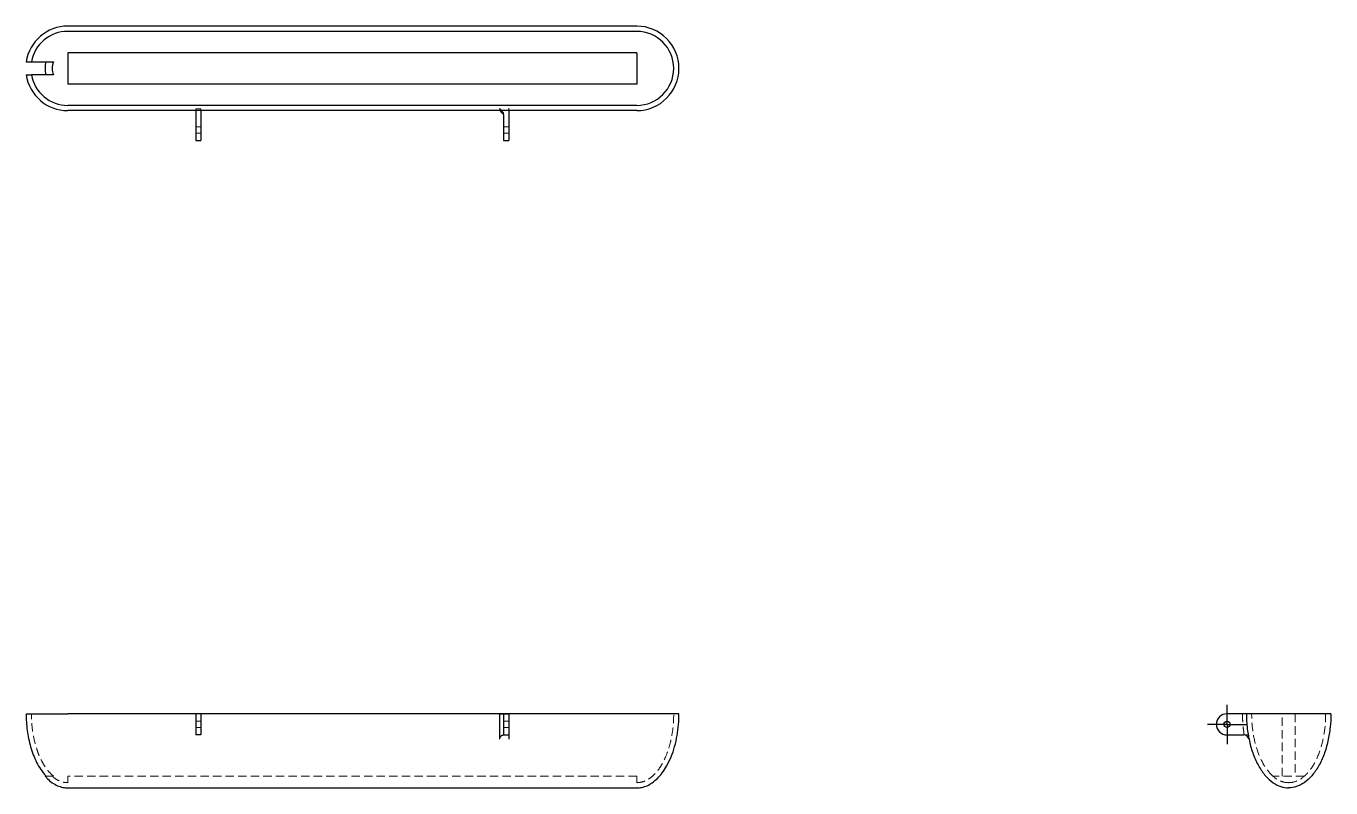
# Model space of a CAD drawing. Header units: millimetres. Extents: x 34 to 232, y 51 to 167.
import ezdxf

# ---------------------------------------------------------------- set-up
doc = ezdxf.new("R2010")
doc.units = ezdxf.units.MM
doc.linetypes.add('HIDDEN', pattern=[1.905, 1.27, -0.635])
doc.layers.add('10', color=7, linetype='Continuous')

# ---------------------------------------------------------------- blocks, each defined once
blk = doc.blocks.new('SW_CENTERMARKSYMBOL_0')
at = {"layer": '10', "color": 0}
for p, q in [((0, 2.5), (0, 2.97)), ((0, 0), (0, 2.5)), ((-2.5, 0), (-2.97, 0)), ((0, 0), (-2.5, 0)), ((0, 0), (0, -2.5)), ((0, 0), (2.5, 0)), ((2.5, 0), (2.97, 0)), ((0, -2.5), (0, -2.97))]:
    blk.add_line(p, q, dxfattribs=at)

msp = doc.modelspace()

# ---------------------------------------------------------------- linework, layer by layer
at = {"color": 7, "linetype": 'Continuous', "lineweight": 25}
for p, q in [((126.61, 166.66), (40.51, 166.66)), ((126.61, 165.87), (40.51, 165.87)), ((126.61, 162.64), (40.51, 162.64)), ((40.51, 162.64), (40.51, 157.9)), ((126.61, 162.64), (126.61, 157.9)), ((34.2, 161.26), (35, 161.26)), ((34.2, 159.28), (35, 159.28)), ((126.61, 157.9), (40.51, 157.9)), ((126.61, 154.67), (40.51, 154.67)), ((126.61, 153.88), (40.51, 153.88)), ((59.86, 153.88), (59.86, 150.94)), ((60.65, 153.88), (60.65, 150.94)), ((106.46, 153.28), (106.46, 150.94)), ((107.25, 153.88), (107.25, 150.94)), ((59.86, 150.94), (59.86, 149.34)), ((60.65, 150.94), (60.65, 149.34)), ((106.46, 150.94), (106.46, 149.34)), ((107.25, 150.94), (107.25, 149.34)), ((59.86, 149.34), (60.65, 149.34)), ((106.46, 149.34), (107.25, 149.34)), ((34.2, 62.61), (40.51, 62.61)), ((126.61, 62.61), (40.51, 62.61)), ((60.65, 62.6), (59.86, 62.6)), ((59.86, 62.6), (59.86, 59.4)), ((60.65, 62.6), (60.65, 59.4)), ((105.87, 62.6), (106.46, 62.6)), ((106.46, 62.6), (106.46, 59.4)), ((106.46, 62.6), (107.25, 62.6)), ((107.25, 62.6), (107.25, 59.4)), ((133, 62.61), (126.61, 62.61)), ((218.88, 62.6), (215.94, 62.6)), ((231.66, 62.61), (218.88, 62.61)), ((60.65, 59.4), (59.86, 59.4)), ((106.46, 59.4), (107.25, 59.4)), ((106.46, 59.4), (106.46, 59.4)), ((107.25, 59.4), (107.25, 58.77)), ((215.94, 59.4), (218.49, 59.4)), ((37.21, 53.16), (37.07, 53.16)), ((40.51, 51.39), (126.61, 51.39))]:
    msp.add_line(p, q, dxfattribs=at)
at = {"color": 7, "linetype": 'HIDDEN', "lineweight": 18}
for p, q in [((60.65, 154.14), (59.86, 154.14)), ((60.65, 151.41), (59.86, 151.41)), ((59.86, 150.46), (60.65, 150.46)), ((107.25, 151.41), (106.46, 151.41)), ((106.46, 150.46), (107.25, 150.46)), ((60.65, 61.48), (59.86, 61.48)), ((107.25, 61.48), (106.46, 61.48)), ((59.86, 60.53), (60.65, 60.53)), ((106.46, 60.53), (107.25, 60.53)), ((218.49, 59.4), (219.14, 59.4)), ((218.54, 59.4), (218.54, 59.4)), ((37.21, 53.16), (38.36, 53.16)), ((126.61, 53.16), (40.51, 53.16)), ((227.64, 53.16), (222.9, 53.16))]:
    msp.add_line(p, q, dxfattribs=at)
at = {"color": 7, "linetype": 'Continuous', "lineweight": 25, "flags": 128}
msp.add_lwpolyline([(105.87, 153.88), (106.2, 153.54), (106.46, 153.28)], dxfattribs=at)
at = {"color": 7, "linetype": 'Continuous', "lineweight": 25}
msp.add_circle((215.94, 61), 0.474, dxfattribs=at)
for centre, radius, start, end in [((40.51, 160.27), 6.39, 90, 171.118), ((40.51, 160.27), 5.6, 90, 169.8539), ((126.61, 160.27), 6.39, 270, 90), ((126.61, 160.27), 5.6, 270, 90), ((40.51, 160.27), 3.45, 163.3465, 196.6535), ((40.51, 160.27), 2.37, 155.3757, 204.6243), ((40.51, 160.27), 6.39, 188.882, 270), ((40.51, 160.27), 5.6, 190.1461, 270), ((215.94, 61), 1.6, 90, 270), ((218.49, 58.61), 0.79, 11.7147, 90)]:
    msp.add_arc(centre, radius, start, end, dxfattribs=at)
for points, knots in [([(35, 161.26), (35, 161.26), (35.05, 161.26), (35.29, 161.26), (35.46, 161.26), (35.84, 161.26), (35.98, 161.26), (36.32, 161.26), (36.51, 161.26), (36.93, 161.26), (37.17, 161.26), (37.72, 161.26), (38.02, 161.26), (38.36, 161.26)], [0, 0, 0, 0, 0.25, 0.25, 0.5, 0.5, 0.625, 0.625, 0.75, 0.75, 0.875, 0.875, 1, 1, 1, 1]), ([(38.36, 159.28), (38.02, 159.28), (37.72, 159.28), (37.31, 159.28), (37.18, 159.28), (36.94, 159.28), (36.83, 159.28), (36.51, 159.28), (36.32, 159.28), (35.99, 159.28), (35.85, 159.28), (35.47, 159.28), (35.29, 159.28), (35.05, 159.28), (35, 159.28), (35, 159.28)], [0, 0, 0, 0, 0.125, 0.125, 0.1875, 0.1875, 0.25, 0.25, 0.375, 0.375, 0.5, 0.5, 0.75, 0.75, 1, 1, 1, 1]), ([(34.2, 62.61), (34.2, 61.76), (34.25, 60.92), (34.47, 59.25), (34.64, 58.43), (35.11, 56.81), (35.41, 56), (35.98, 54.87), (36.19, 54.51), (36.66, 53.81), (36.92, 53.47), (37.21, 53.16)], [0, 0, 0, 0, 0.25, 0.25, 0.5, 0.5, 0.75, 0.75, 0.875, 0.875, 1, 1, 1, 1]), ([(126.61, 51.39), (126.86, 51.4), (127.4, 51.44), (128.2, 51.71), (129, 52.17), (129.78, 52.83), (130.5, 53.67), (131.21, 54.76), (131.85, 56.1), (132.38, 57.66), (132.74, 59.31), (132.96, 60.96), (132.99, 62.07), (133, 62.61)], [0, 0, 0, 0, 0.0549394, 0.1139916, 0.1786794, 0.2501965, 0.3291144, 0.4152394, 0.5267018, 0.6443944, 0.7648381, 0.8844397, 1, 1, 1, 1]), ([(218.88, 62.61), (218.88, 61.95), (218.91, 61.26), (219.06, 59.87), (219.17, 59.17), (219.48, 57.79), (219.68, 57.11), (220.16, 55.83), (220.44, 55.22), (221.06, 54.13), (221.41, 53.64), (222.14, 52.8), (222.52, 52.45), (223.31, 51.9), (223.71, 51.7), (224.5, 51.45), (224.89, 51.39), (225.27, 51.39)], [0, 0, 0, 0, 0.125, 0.125, 0.25, 0.25, 0.375, 0.375, 0.5, 0.5, 0.625, 0.625, 0.75, 0.75, 0.875, 0.875, 1, 1, 1, 1]), ([(231.66, 62.61), (231.66, 61.95), (231.63, 61.26), (231.48, 59.87), (231.37, 59.17), (231.06, 57.79), (230.86, 57.11), (230.38, 55.83), (230.1, 55.22), (229.48, 54.13), (229.13, 53.64), (228.4, 52.8), (228.02, 52.45), (227.23, 51.9), (226.83, 51.7), (226.04, 51.45), (225.65, 51.39), (225.27, 51.39)], [0, 0, 0, 0, 0.125, 0.125, 0.25, 0.25, 0.375, 0.375, 0.5, 0.5, 0.625, 0.625, 0.75, 0.75, 0.875, 0.875, 1, 1, 1, 1]), ([(105.87, 58.77), (105.87, 58.87), (105.89, 58.97), (105.97, 59.12), (106.02, 59.19), (106.13, 59.29), (106.19, 59.33), (106.32, 59.38), (106.39, 59.4), (106.46, 59.4)], [0, 0, 0, 0, 0.25, 0.25, 0.5, 0.5, 0.75, 0.75, 1, 1, 1, 1]), ([(37.09, 53.16), (37.19, 53.05), (37.5, 52.67), (38.12, 52.17), (38.92, 51.71), (39.72, 51.44), (40.26, 51.4), (40.51, 51.39)], [0, 0, 0, 0, 0.114222, 0.367416, 0.596432, 0.805496, 1, 1, 1, 1])]:
    msp.add_open_spline(points, degree=3, knots=knots, dxfattribs=at)
at = {"color": 7, "linetype": 'HIDDEN', "lineweight": 18}
for points in [[(59.86, 154.14), (59.86, 153.97), (59.86, 153.88), (59.86, 153.88)], [(60.65, 154.14), (60.65, 153.97), (60.65, 153.88), (60.65, 153.88)], [(105.87, 154.26), (105.87, 154.22), (105.87, 154.18), (105.87, 154.14)], [(105.87, 154.14), (105.87, 153.97), (105.87, 153.88), (105.87, 153.88)], [(107.25, 153.88), (107.25, 153.88), (107.25, 154.01), (107.25, 154.26)]]:
    msp.add_open_spline(points, degree=3, dxfattribs=at)
for points, knots in [([(105.87, 154.26), (105.87, 154.24), (105.89, 154.2), (105.97, 154.1), (106.02, 154.03), (106.13, 153.9), (106.19, 153.83), (106.32, 153.69), (106.39, 153.61), (106.46, 153.54)], [0, 0, 0, 0, 0.25, 0.25, 0.5, 0.5, 0.75, 0.75, 1, 1, 1, 1]), ([(106.46, 153.28), (106.46, 153.28), (106.46, 153.29), (106.46, 153.31), (106.46, 153.33), (106.46, 153.38), (106.46, 153.41), (106.46, 153.48), (106.46, 153.51), (106.46, 153.54)], [0.012577791, 0.012577791, 0.012577791, 0.012577791, 0.014450521, 0.014450521, 0.016739413, 0.016739413, 0.019028305, 0.019028305, 0.020646893, 0.020646893, 0.020646893, 0.020646893]), ([(38.36, 53.16), (38.02, 53.43), (37.72, 53.74), (37.31, 54.25), (37.18, 54.42), (36.94, 54.78), (36.83, 54.97), (36.51, 55.53), (36.32, 55.91), (35.99, 56.71), (35.85, 57.12), (35.47, 58.36), (35.29, 59.2), (35.05, 60.89), (35, 61.75), (35, 62.61)], [0, 0, 0, 0, 0.125, 0.125, 0.1875, 0.1875, 0.25, 0.25, 0.375, 0.375, 0.5, 0.5, 0.75, 0.75, 1, 1, 1, 1]), ([(126.61, 52.18), (126.83, 52.19), (127.3, 52.22), (128.01, 52.48), (128.71, 52.91), (129.39, 53.52), (130.03, 54.3), (130.64, 55.32), (131.2, 56.57), (131.66, 58.01), (131.98, 59.54), (132.18, 61.08), (132.2, 62.11), (132.21, 62.61)], [0, 0, 0, 0, 0.052729, 0.109705, 0.17268, 0.243011, 0.321344, 0.407485, 0.519676, 0.638708, 0.7609, 0.882456, 1, 1, 1, 1]), ([(218.28, 62.6), (218.28, 62.35), (218.29, 62.11), (218.31, 61.55), (218.33, 61.25), (218.38, 60.64), (218.41, 60.34), (218.48, 59.83), (218.51, 59.61), (218.54, 59.4)], [0.012577791, 0.012577791, 0.012577791, 0.012577791, 0.014450521, 0.014450521, 0.016739413, 0.016739413, 0.019028305, 0.019028305, 0.020646893, 0.020646893, 0.020646893, 0.020646893]), ([(222.9, 53.16), (222.45, 53.55), (222, 54.08), (221.2, 55.38), (220.84, 56.15), (220.25, 57.86), (220.03, 58.8), (219.73, 60.71), (219.67, 61.68), (219.67, 62.61)], [0, 0, 0, 0, 0.25, 0.25, 0.5, 0.5, 0.75, 0.75, 1, 1, 1, 1]), ([(224.28, 53.16), (224.28, 53.43), (224.28, 53.74), (224.28, 54.25), (224.28, 54.42), (224.28, 54.78), (224.28, 54.97), (224.28, 55.53), (224.28, 55.91), (224.28, 56.71), (224.28, 57.12), (224.28, 58.36), (224.28, 59.2), (224.28, 60.89), (224.28, 61.75), (224.28, 62.61)], [0, 0, 0, 0, 0.125, 0.125, 0.1875, 0.1875, 0.25, 0.25, 0.375, 0.375, 0.5, 0.5, 0.75, 0.75, 1, 1, 1, 1]), ([(226.26, 62.61), (226.26, 61.75), (226.26, 60.89), (226.26, 59.2), (226.26, 58.37), (226.26, 57.13), (226.26, 56.73), (226.26, 55.92), (226.26, 55.53), (226.26, 54.78), (226.26, 54.42), (226.26, 53.74), (226.26, 53.43), (226.26, 53.16)], [0, 0, 0, 0, 0.25, 0.25, 0.5, 0.5, 0.625, 0.625, 0.75, 0.75, 0.875, 0.875, 1, 1, 1, 1]), ([(230.87, 62.61), (230.87, 61.68), (230.81, 60.71), (230.51, 58.8), (230.29, 57.86), (229.7, 56.15), (229.34, 55.38), (228.54, 54.08), (228.09, 53.55), (227.64, 53.16)], [0, 0, 0, 0, 0.25, 0.25, 0.5, 0.5, 0.75, 0.75, 1, 1, 1, 1]), ([(38.17, 53.16), (38.26, 53.07), (38.55, 52.8), (39.11, 52.49), (39.81, 52.22), (40.29, 52.19), (40.51, 52.18)], [0, 0, 0, 0, 0.144856, 0.456719, 0.738875, 1, 1, 1, 1]), ([(40.51, 52.18), (40.51, 52.18), (40.51, 52.26), (40.51, 52.59), (40.51, 52.84), (40.51, 53.16)], [0, 0, 0, 0, 0.5, 0.5, 1, 1, 1, 1]), ([(126.61, 52.18), (126.61, 52.18), (126.61, 52.26), (126.61, 52.59), (126.61, 52.84), (126.61, 53.16)], [0, 0, 0, 0, 0.5, 0.5, 1, 1, 1, 1]), ([(225.27, 52.18), (224.87, 52.18), (224.46, 52.26), (223.66, 52.59), (223.27, 52.84), (222.9, 53.16)], [0, 0, 0, 0, 0.5, 0.5, 1, 1, 1, 1]), ([(225.27, 52.18), (225.67, 52.18), (226.08, 52.26), (226.88, 52.59), (227.27, 52.84), (227.64, 53.16)], [0, 0, 0, 0, 0.5, 0.5, 1, 1, 1, 1])]:
    msp.add_open_spline(points, degree=3, knots=knots, dxfattribs=at)
at = {"color": 7, "linetype": 'Continuous', "lineweight": 25}
for points in [[(105.87, 59.4), (105.87, 60.44), (105.87, 61.52), (105.87, 62.6)], [(105.87, 58.77), (105.87, 58.98), (105.87, 59.19), (105.87, 59.4)]]:
    msp.add_open_spline(points, degree=3, dxfattribs=at)

# ---------------------------------------------------------------- block references
at = {"layer": '10'}
msp.add_blockref('SW_CENTERMARKSYMBOL_0', (215.94, 61), dxfattribs=at)

doc.saveas('drawing.dxf')
